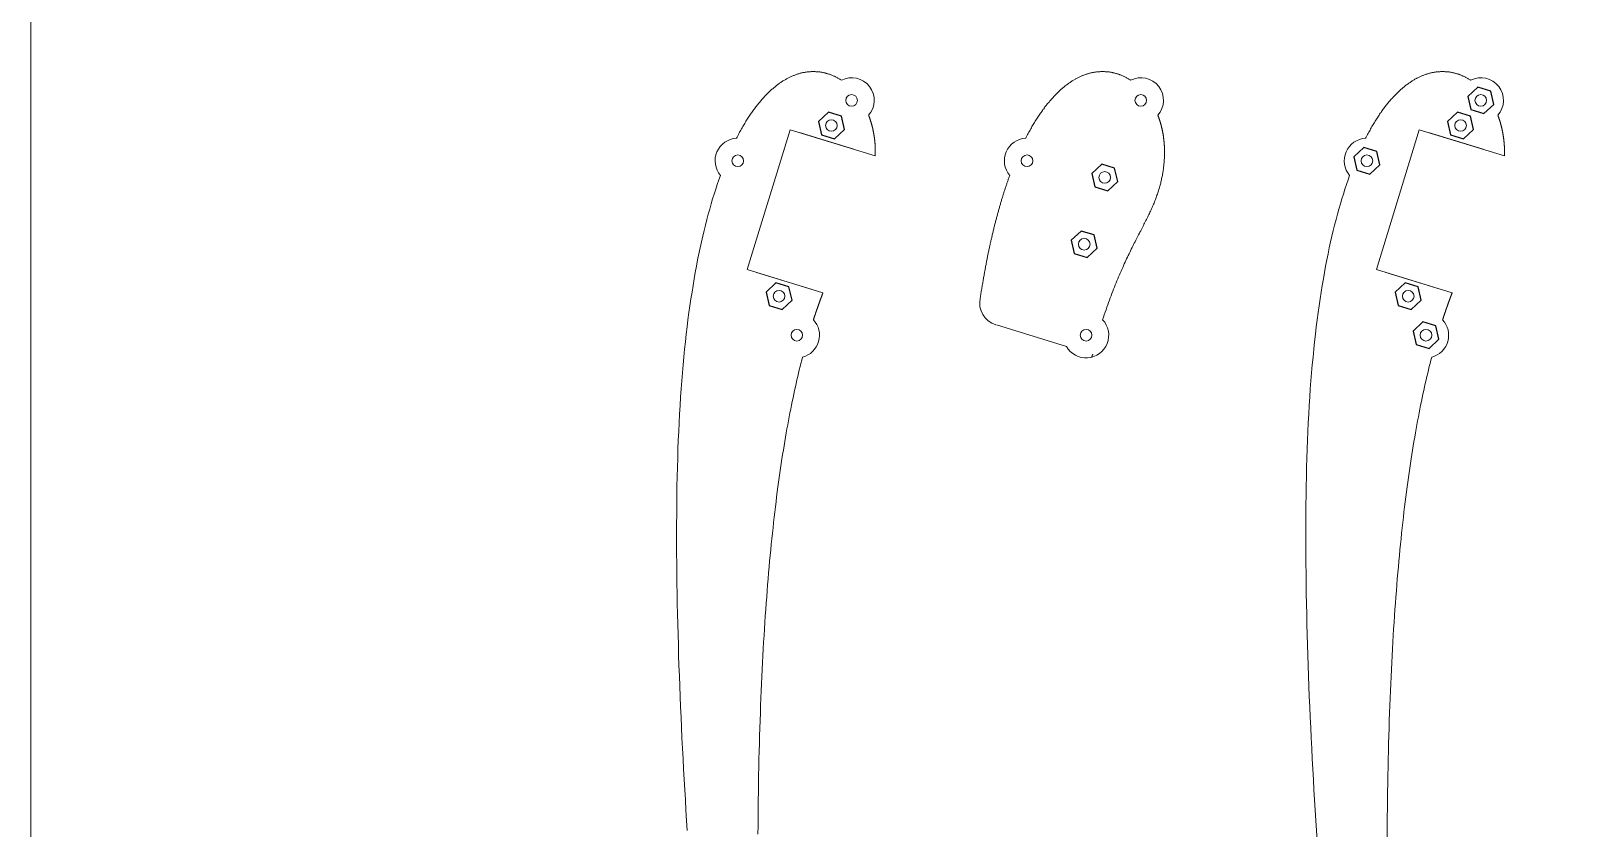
# Model space of a CAD drawing. Header units: millimetres. Extents: x -11 to 1672, y -25 to 604.
# Drawn here: x 187.5 to 426.5, y 238.9 to 362.1 of the extents above; entities that cross this region are included whole.
import ezdxf

# ---------------------------------------------------------------- set-up
doc = ezdxf.new("R2010")
doc.units = ezdxf.units.MM
doc.layers.get('0').update_dxf_attribs({"linetype": 'CONTINUOUS', "lineweight": 0})
doc.layers.get('DEFPOINTS').update_dxf_attribs({"linetype": 'CONTINUOUS'})

# ---------------------------------------------------------------- blocks, each defined once
blk = doc.blocks.new('MUTTER_M2_VERTIEFUNG')
at = {"layer": 'DEFPOINTS', "linetype": 'CONTINUOUS'}
blk.add_lwpolyline([(1.05, -1.82), (2.1, 0), (1.05, 1.82), (-1.05, 1.82), (-2.1, 0), (-1.05, -1.82)], close=True, dxfattribs=at)
blk = doc.blocks.new('BEIN_MIT_LÖCHER_FÜR_ABSTAN')
at = {"linetype": 'CONTINUOUS'}
for p, q in [((1057.48, 257.95), (1050.86, 236.34)), ((1070.64, 253.91), (1057.48, 257.95)), ((1058.92, 257.51), (1067.33, 254.93)), ((1050.86, 236.34), (1062.56, 232.75)), ((1052.29, 235.9), (1060.7, 233.32))]:
    blk.add_line(p, q, dxfattribs=at)
for points in [[(1065.41, 265.61), (1065.32, 265.67), (1065.23, 265.73), (1065.14, 265.78), (1065.05, 265.83), (1064.96, 265.89), (1064.87, 265.94), (1064.78, 265.99), (1064.69, 266.04), (1064.6, 266.08), (1064.5, 266.13), (1064.41, 266.17), (1064.32, 266.22), (1064.22, 266.26), (1064.13, 266.3), (1064.04, 266.34), (1063.94, 266.38), (1063.84, 266.42), (1063.75, 266.45), (1063.65, 266.49), (1063.56, 266.52), (1063.46, 266.56), (1063.36, 266.59), (1063.26, 266.62), (1063.17, 266.65), (1063.07, 266.67), (1062.97, 266.7), (1062.87, 266.73), (1062.77, 266.75), (1062.67, 266.77), (1062.57, 266.79), (1062.47, 266.81), (1062.37, 266.83), (1062.27, 266.85), (1062.17, 266.86), (1062.07, 266.88), (1061.97, 266.89), (1061.87, 266.9), (1061.76, 266.91), (1061.66, 266.92), (1061.56, 266.93), (1061.46, 266.93), (1061.35, 266.94), (1061.25, 266.94), (1061.15, 266.94), (1061.04, 266.94), (1060.94, 266.94), (1060.84, 266.94), (1060.73, 266.94), (1060.63, 266.93), (1060.52, 266.93), (1060.42, 266.92), (1060.31, 266.91), (1060.21, 266.9), (1060.1, 266.88), (1060, 266.87), (1059.89, 266.85), (1059.79, 266.84), (1059.68, 266.82), (1059.57, 266.8), (1059.47, 266.78), (1059.36, 266.75), (1059.26, 266.73), (1059.15, 266.7), (1059.04, 266.68), (1058.94, 266.65), (1058.83, 266.62), (1058.72, 266.59), (1058.62, 266.55), (1058.51, 266.52), (1058.4, 266.48), (1058.3, 266.44), (1058.19, 266.4), (1058.08, 266.36), (1057.98, 266.32), (1057.87, 266.27), (1057.76, 266.23), (1057.66, 266.18), (1057.55, 266.13), (1057.44, 266.08), (1057.34, 266.03), (1057.23, 265.98), (1057.12, 265.92), (1057.02, 265.86), (1056.91, 265.81), (1056.8, 265.75), (1056.7, 265.68), (1056.59, 265.62), (1056.48, 265.56), (1056.38, 265.49), (1056.27, 265.42), (1056.16, 265.35), (1056.06, 265.28), (1055.95, 265.21), (1055.84, 265.13), (1055.74, 265.06), (1055.63, 264.98), (1055.52, 264.9), (1055.42, 264.82), (1055.31, 264.73), (1055.2, 264.65), (1055.1, 264.56), (1054.99, 264.48), (1054.89, 264.39), (1054.78, 264.3), (1054.67, 264.2), (1054.57, 264.11), (1054.46, 264.01), (1054.36, 263.91), (1054.25, 263.81), (1054.15, 263.71), (1054.04, 263.61), (1053.94, 263.51), (1053.83, 263.4), (1053.73, 263.29), (1053.62, 263.18), (1053.52, 263.07), (1053.41, 262.96), (1053.31, 262.84), (1053.2, 262.73), (1053.1, 262.61), (1052.99, 262.49), (1052.89, 262.37), (1052.79, 262.25), (1052.68, 262.12), (1052.58, 261.99), (1052.48, 261.87), (1052.37, 261.74), (1052.27, 261.6), (1052.17, 261.47), (1052.07, 261.33), (1051.96, 261.2), (1051.86, 261.06), (1051.76, 260.92), (1051.66, 260.78), (1051.56, 260.63), (1051.45, 260.49), (1051.35, 260.34), (1051.25, 260.19), (1051.15, 260.04), (1051.05, 259.88), (1050.95, 259.73), (1050.85, 259.57), (1050.75, 259.42), (1050.65, 259.26), (1050.55, 259.09), (1050.45, 258.93), (1050.35, 258.76), (1050.25, 258.6), (1050.15, 258.43), (1050.06, 258.26), (1049.96, 258.09), (1049.86, 257.91), (1049.76, 257.74), (1049.67, 257.56), (1049.57, 257.38), (1049.47, 257.2), (1049.38, 257.01), (1049.28, 256.83), (1049.18, 256.64)], [(1070.64, 253.91), (1070.64, 253.97), (1070.64, 254.02), (1070.64, 254.08), (1070.64, 254.13), (1070.64, 254.19), (1070.64, 254.24), (1070.64, 254.29), (1070.64, 254.35), (1070.64, 254.4), (1070.64, 254.46), (1070.64, 254.51), (1070.64, 254.56), (1070.64, 254.62), (1070.64, 254.67), (1070.64, 254.72), (1070.64, 254.78), (1070.64, 254.83), (1070.64, 254.88), (1070.64, 254.94), (1070.64, 254.99), (1070.63, 255.04), (1070.63, 255.1), (1070.63, 255.15), (1070.63, 255.2), (1070.63, 255.26), (1070.62, 255.31), (1070.62, 255.36), (1070.62, 255.41), (1070.62, 255.47), (1070.61, 255.52), (1070.61, 255.57), (1070.61, 255.62), (1070.6, 255.68), (1070.6, 255.73), (1070.59, 255.78), (1070.59, 255.83), (1070.59, 255.88), (1070.58, 255.94), (1070.58, 255.99), (1070.57, 256.04), (1070.57, 256.09), (1070.56, 256.14), (1070.56, 256.19), (1070.55, 256.25), (1070.55, 256.3), (1070.54, 256.35), (1070.54, 256.4), (1070.53, 256.45), (1070.52, 256.5), (1070.52, 256.55), (1070.51, 256.6), (1070.5, 256.65), (1070.5, 256.7), (1070.49, 256.75), (1070.48, 256.81), (1070.48, 256.86), (1070.47, 256.9), (1070.46, 256.95), (1070.45, 257), (1070.45, 257.06), (1070.44, 257.11), (1070.43, 257.15), (1070.42, 257.2), (1070.41, 257.25), (1070.41, 257.3), (1070.4, 257.35), (1070.39, 257.4), (1070.38, 257.45), (1070.37, 257.5), (1070.36, 257.55), (1070.35, 257.6), (1070.34, 257.65), (1070.33, 257.7), (1070.32, 257.75), (1070.31, 257.79), (1070.3, 257.84), (1070.29, 257.89), (1070.28, 257.94), (1070.27, 257.99), (1070.26, 258.04), (1070.25, 258.08), (1070.24, 258.13), (1070.23, 258.18), (1070.22, 258.23), (1070.21, 258.27), (1070.2, 258.32), (1070.18, 258.37), (1070.17, 258.42), (1070.16, 258.46), (1070.15, 258.51), (1070.14, 258.56), (1070.13, 258.6), (1070.11, 258.65), (1070.1, 258.7), (1070.09, 258.75), (1070.08, 258.79), (1070.06, 258.84), (1070.05, 258.88), (1070.04, 258.93), (1070.02, 258.98), (1070.01, 259.02), (1070, 259.07), (1069.98, 259.11), (1069.97, 259.16), (1069.95, 259.21), (1069.94, 259.25), (1069.93, 259.3), (1069.91, 259.34), (1069.9, 259.39), (1069.88, 259.43), (1069.87, 259.48), (1069.85, 259.52), (1069.84, 259.57), (1069.82, 259.61), (1069.81, 259.66), (1069.79, 259.7), (1069.78, 259.75), (1069.76, 259.79), (1069.75, 259.83), (1069.73, 259.88), (1069.71, 259.92), (1069.7, 259.97), (1069.68, 260.01), (1069.66, 260.05), (1069.65, 260.1), (1069.63, 260.14), (1069.61, 260.18)], [(1070.64, 253.91), (1070.64, 253.97), (1070.64, 254.02), (1070.64, 254.08), (1070.64, 254.13), (1070.64, 254.19), (1070.64, 254.24), (1070.64, 254.29), (1070.64, 254.35), (1070.64, 254.4), (1070.64, 254.46), (1070.64, 254.51), (1070.64, 254.56), (1070.64, 254.62), (1070.64, 254.67), (1070.64, 254.72), (1070.64, 254.78), (1070.64, 254.83), (1070.64, 254.88), (1070.64, 254.94), (1070.64, 254.99), (1070.63, 255.04), (1070.63, 255.1), (1070.63, 255.15), (1070.63, 255.2), (1070.63, 255.26), (1070.62, 255.31), (1070.62, 255.36), (1070.62, 255.41), (1070.62, 255.47), (1070.61, 255.52), (1070.61, 255.57), (1070.61, 255.62), (1070.6, 255.68), (1070.6, 255.73), (1070.59, 255.78), (1070.59, 255.83), (1070.59, 255.88), (1070.58, 255.94), (1070.58, 255.99), (1070.57, 256.04), (1070.57, 256.09), (1070.56, 256.14), (1070.56, 256.19), (1070.55, 256.25), (1070.55, 256.3), (1070.54, 256.35), (1070.54, 256.4), (1070.53, 256.45), (1070.52, 256.5), (1070.52, 256.55), (1070.51, 256.6), (1070.5, 256.65), (1070.5, 256.7), (1070.49, 256.75), (1070.48, 256.81), (1070.48, 256.86), (1070.47, 256.9), (1070.46, 256.95), (1070.45, 257), (1070.45, 257.06), (1070.44, 257.11), (1070.43, 257.15), (1070.42, 257.2), (1070.41, 257.25), (1070.41, 257.3), (1070.4, 257.35), (1070.39, 257.4), (1070.38, 257.45), (1070.37, 257.5), (1070.36, 257.55), (1070.35, 257.6), (1070.34, 257.65), (1070.33, 257.7), (1070.32, 257.75), (1070.31, 257.79), (1070.3, 257.84), (1070.29, 257.89), (1070.28, 257.94), (1070.27, 257.99), (1070.26, 258.04), (1070.25, 258.08), (1070.24, 258.13), (1070.23, 258.18), (1070.22, 258.23), (1070.21, 258.27), (1070.2, 258.32), (1070.18, 258.37), (1070.17, 258.42), (1070.16, 258.46), (1070.15, 258.51), (1070.14, 258.56), (1070.13, 258.6), (1070.11, 258.65), (1070.1, 258.7), (1070.09, 258.75), (1070.08, 258.79), (1070.06, 258.84), (1070.05, 258.88), (1070.04, 258.93), (1070.02, 258.98), (1070.01, 259.02), (1070, 259.07), (1069.98, 259.11), (1069.97, 259.16), (1069.95, 259.21), (1069.94, 259.25), (1069.93, 259.3), (1069.91, 259.34), (1069.9, 259.39), (1069.88, 259.43), (1069.87, 259.48), (1069.85, 259.52), (1069.84, 259.57), (1069.82, 259.61), (1069.81, 259.66), (1069.79, 259.7), (1069.78, 259.75), (1069.76, 259.79), (1069.75, 259.83), (1069.73, 259.88), (1069.71, 259.92), (1069.7, 259.97), (1069.68, 260.01), (1069.66, 260.05), (1069.65, 260.1), (1069.63, 260.14), (1069.61, 260.18)], [(1046.71, 250.88), (1046.46, 250.19), (1046.22, 249.48), (1045.98, 248.75), (1045.74, 248.01), (1045.51, 247.25), (1045.28, 246.48), (1045.05, 245.69), (1044.83, 244.88), (1044.61, 244.06), (1044.39, 243.22), (1044.18, 242.36), (1043.97, 241.49), (1043.77, 240.6), (1043.57, 239.69), (1043.38, 238.76), (1043.19, 237.82), (1043, 236.87), (1042.82, 235.89), (1042.65, 234.9), (1042.48, 233.89), (1042.31, 232.86), (1042.15, 231.82), (1041.99, 230.75), (1041.84, 229.68), (1041.7, 228.58), (1041.56, 227.46), (1041.42, 226.33), (1041.29, 225.18), (1041.17, 224.01), (1041.05, 222.82), (1040.94, 221.62), (1040.83, 220.4), (1040.73, 219.16), (1040.63, 217.9), (1040.55, 216.62), (1040.46, 215.32), (1040.39, 214), (1040.32, 212.67), (1040.25, 211.32), (1040.2, 209.95), (1040.15, 208.57), (1040.1, 207.17), (1040.06, 205.75), (1040.02, 204.32), (1040, 202.88), (1039.97, 201.42), (1039.95, 199.95), (1039.94, 198.47), (1039.93, 196.97), (1039.93, 195.47), (1039.93, 193.95), (1039.94, 192.43), (1039.95, 190.89), (1039.97, 189.35), (1039.99, 187.8), (1040.01, 186.24), (1040.04, 184.67), (1040.08, 183.09), (1040.11, 181.52), (1040.15, 179.93), (1040.2, 178.34), (1040.25, 176.75), (1040.3, 175.15), (1040.36, 173.55), (1040.42, 171.95), (1040.48, 170.35), (1040.55, 168.74), (1040.62, 167.14), (1040.69, 165.53), (1040.77, 163.93), (1040.85, 162.32), (1040.93, 160.72), (1041.01, 159.12), (1041.1, 157.52), (1041.19, 155.93), (1041.28, 154.34), (1041.37, 152.76), (1041.47, 151.18), (1041.57, 149.61), (1041.67, 148.04), (1041.77, 146.48), (1041.88, 144.93), (1041.98, 143.38), (1042.09, 141.85), (1042.2, 140.32), (1042.31, 138.81), (1042.42, 137.3), (1042.53, 135.81), (1042.64, 134.33), (1042.76, 132.86), (1042.87, 131.4), (1042.99, 129.96), (1043.1, 128.53), (1043.22, 127.11), (1043.34, 125.71), (1043.46, 124.33), (1043.57, 122.96), (1043.69, 121.61), (1043.81, 120.28), (1043.93, 118.97), (1044.05, 117.67), (1044.17, 116.39), (1044.28, 115.14), (1044.4, 113.9), (1044.52, 112.69), (1044.63, 111.5), (1044.75, 110.33), (1044.86, 109.18), (1044.97, 108.05), (1045.08, 106.95), (1045.2, 105.88), (1045.3, 104.83), (1045.41, 103.8), (1045.52, 102.81), (1045.62, 101.83), (1045.73, 100.89), (1045.83, 99.97), (1045.93, 99.08), (1046.03, 98.21), (1046.13, 97.36), (1046.22, 96.54), (1046.32, 95.75), (1046.41, 94.98), (1046.5, 94.23), (1046.59, 93.5), (1046.68, 92.8), (1046.76, 92.12), (1046.85, 91.46), (1046.93, 90.82), (1047.02, 90.2), (1047.1, 89.61), (1047.18, 89.03), (1047.26, 88.48), (1047.33, 87.94), (1047.41, 87.42), (1047.48, 86.93), (1047.55, 86.45), (1047.63, 85.98), (1047.7, 85.54), (1047.76, 85.11), (1047.83, 84.7), (1047.9, 84.31), (1047.96, 83.93), (1048.03, 83.57), (1048.09, 83.23), (1048.15, 82.9), (1048.21, 82.58), (1048.27, 82.28), (1048.32, 81.99), (1048.38, 81.72), (1048.43, 81.46), (1048.48, 81.21), (1048.54, 80.98), (1048.59, 80.76), (1048.63, 80.55), (1048.68, 80.35), (1048.73, 80.16), (1048.77, 79.98), (1048.82, 79.81), (1048.86, 79.66), (1048.9, 79.51), (1048.94, 79.37), (1048.98, 79.24), (1049.02, 79.12), (1049.06, 79), (1049.09, 78.9), (1049.13, 78.8), (1049.16, 78.71), (1049.19, 78.62), (1049.23, 78.55), (1049.26, 78.47), (1049.29, 78.41), (1049.31, 78.34), (1049.34, 78.29), (1049.37, 78.23), (1049.39, 78.18), (1049.41, 78.14), (1049.44, 78.1), (1049.46, 78.06), (1049.48, 78.02), (1049.5, 77.99), (1049.52, 77.95), (1049.53, 77.92), (1049.55, 77.89), (1049.56, 77.86), (1049.58, 77.83), (1049.59, 77.8), (1049.6, 77.77), (1049.61, 77.74), (1049.62, 77.71), (1049.63, 77.68)], [(1046.71, 250.88), (1046.46, 250.19), (1046.22, 249.48), (1045.98, 248.75), (1045.74, 248.01), (1045.51, 247.25), (1045.28, 246.48), (1045.05, 245.69), (1044.83, 244.88), (1044.61, 244.06), (1044.39, 243.22), (1044.18, 242.36), (1043.97, 241.49), (1043.77, 240.6), (1043.57, 239.69), (1043.38, 238.76), (1043.19, 237.82), (1043, 236.87), (1042.82, 235.89), (1042.65, 234.9), (1042.48, 233.89), (1042.31, 232.86), (1042.15, 231.82), (1041.99, 230.75), (1041.84, 229.68), (1041.7, 228.58), (1041.56, 227.46), (1041.42, 226.33), (1041.29, 225.18), (1041.17, 224.01), (1041.05, 222.82), (1040.94, 221.62), (1040.83, 220.4), (1040.73, 219.16), (1040.63, 217.9), (1040.55, 216.62), (1040.46, 215.32), (1040.39, 214), (1040.32, 212.67), (1040.25, 211.32), (1040.2, 209.95), (1040.15, 208.57), (1040.1, 207.17), (1040.06, 205.75), (1040.02, 204.32), (1040, 202.88), (1039.97, 201.42), (1039.95, 199.95), (1039.94, 198.47), (1039.93, 196.97), (1039.93, 195.47), (1039.93, 193.95), (1039.94, 192.43), (1039.95, 190.89), (1039.97, 189.35), (1039.99, 187.8), (1040.01, 186.24), (1040.04, 184.67), (1040.08, 183.09), (1040.11, 181.52), (1040.15, 179.93), (1040.2, 178.34), (1040.25, 176.75), (1040.3, 175.15), (1040.36, 173.55), (1040.42, 171.95), (1040.48, 170.35), (1040.55, 168.74), (1040.62, 167.14), (1040.69, 165.53), (1040.77, 163.93), (1040.85, 162.32), (1040.93, 160.72), (1041.01, 159.12), (1041.1, 157.52), (1041.19, 155.93), (1041.28, 154.34), (1041.37, 152.76), (1041.47, 151.18), (1041.57, 149.61), (1041.67, 148.04), (1041.77, 146.48), (1041.88, 144.93), (1041.98, 143.38), (1042.09, 141.85), (1042.2, 140.32), (1042.31, 138.81), (1042.42, 137.3), (1042.53, 135.81), (1042.64, 134.33), (1042.76, 132.86), (1042.87, 131.4), (1042.99, 129.96), (1043.1, 128.53), (1043.22, 127.11), (1043.34, 125.71), (1043.46, 124.33), (1043.57, 122.96), (1043.69, 121.61), (1043.81, 120.28), (1043.93, 118.97), (1044.05, 117.67), (1044.17, 116.39), (1044.28, 115.14), (1044.4, 113.9), (1044.52, 112.69), (1044.63, 111.5), (1044.75, 110.33), (1044.86, 109.18), (1044.97, 108.05), (1045.08, 106.95), (1045.2, 105.88), (1045.3, 104.83), (1045.41, 103.8), (1045.52, 102.81), (1045.62, 101.83), (1045.73, 100.89), (1045.83, 99.97), (1045.93, 99.08), (1046.03, 98.21), (1046.13, 97.36), (1046.22, 96.54), (1046.32, 95.75), (1046.41, 94.98), (1046.5, 94.23), (1046.59, 93.5), (1046.68, 92.8), (1046.76, 92.12), (1046.85, 91.46), (1046.93, 90.82), (1047.02, 90.2), (1047.1, 89.61), (1047.18, 89.03), (1047.26, 88.48), (1047.33, 87.94), (1047.41, 87.42), (1047.48, 86.93), (1047.55, 86.45), (1047.63, 85.98), (1047.7, 85.54), (1047.76, 85.11), (1047.83, 84.7), (1047.9, 84.31), (1047.96, 83.93), (1048.03, 83.57), (1048.09, 83.23), (1048.15, 82.9), (1048.21, 82.58), (1048.27, 82.28), (1048.32, 81.99), (1048.38, 81.72), (1048.43, 81.46), (1048.48, 81.21), (1048.54, 80.98), (1048.59, 80.76), (1048.63, 80.55), (1048.68, 80.35), (1048.73, 80.16), (1048.77, 79.98), (1048.82, 79.81), (1048.86, 79.66), (1048.9, 79.51), (1048.94, 79.37), (1048.98, 79.24), (1049.02, 79.12), (1049.06, 79), (1049.09, 78.9), (1049.13, 78.8), (1049.16, 78.71), (1049.19, 78.62), (1049.23, 78.55), (1049.26, 78.47), (1049.29, 78.41), (1049.31, 78.34), (1049.34, 78.29), (1049.37, 78.23), (1049.39, 78.18), (1049.41, 78.14), (1049.44, 78.1), (1049.46, 78.06), (1049.48, 78.02), (1049.5, 77.99), (1049.52, 77.95), (1049.53, 77.92), (1049.55, 77.89), (1049.56, 77.86), (1049.58, 77.83), (1049.59, 77.8), (1049.6, 77.77), (1049.61, 77.74), (1049.62, 77.71), (1049.63, 77.68)], [(1061.08, 228.57), (1061.09, 228.61), (1061.1, 228.64), (1061.11, 228.68), (1061.12, 228.72), (1061.14, 228.75), (1061.15, 228.79), (1061.16, 228.82), (1061.17, 228.86), (1061.18, 228.89), (1061.19, 228.93), (1061.21, 228.96), (1061.22, 229), (1061.23, 229.03), (1061.24, 229.07), (1061.25, 229.1), (1061.26, 229.14), (1061.28, 229.17), (1061.29, 229.21), (1061.3, 229.24), (1061.31, 229.28), (1061.32, 229.31), (1061.33, 229.35), (1061.35, 229.38), (1061.36, 229.42), (1061.37, 229.45), (1061.38, 229.49), (1061.39, 229.52), (1061.4, 229.56), (1061.42, 229.59), (1061.43, 229.63), (1061.44, 229.66), (1061.45, 229.69), (1061.46, 229.73), (1061.47, 229.76), (1061.49, 229.8), (1061.5, 229.83), (1061.51, 229.87), (1061.52, 229.9), (1061.53, 229.93), (1061.54, 229.97), (1061.56, 230), (1061.57, 230.03), (1061.58, 230.07), (1061.59, 230.1), (1061.6, 230.14), (1061.61, 230.17), (1061.63, 230.2), (1061.64, 230.24), (1061.65, 230.27), (1061.66, 230.31), (1061.67, 230.34), (1061.68, 230.37), (1061.7, 230.41), (1061.71, 230.44), (1061.72, 230.47), (1061.73, 230.5), (1061.74, 230.54), (1061.75, 230.57), (1061.77, 230.6), (1061.78, 230.64), (1061.79, 230.67), (1061.8, 230.7), (1061.81, 230.74), (1061.82, 230.77), (1061.84, 230.8), (1061.85, 230.84), (1061.86, 230.87), (1061.87, 230.9), (1061.88, 230.93), (1061.89, 230.97), (1061.91, 231), (1061.92, 231.03), (1061.93, 231.06), (1061.94, 231.09), (1061.95, 231.13), (1061.96, 231.16), (1061.97, 231.19), (1061.99, 231.22), (1062, 231.26), (1062.01, 231.29), (1062.02, 231.32), (1062.03, 231.35), (1062.04, 231.38), (1062.06, 231.42), (1062.07, 231.45), (1062.08, 231.48), (1062.09, 231.51), (1062.1, 231.54), (1062.11, 231.58), (1062.13, 231.61), (1062.14, 231.64), (1062.15, 231.67), (1062.16, 231.7), (1062.17, 231.74), (1062.18, 231.77), (1062.2, 231.8), (1062.21, 231.83), (1062.22, 231.86), (1062.23, 231.89), (1062.24, 231.92), (1062.25, 231.96), (1062.27, 231.99), (1062.28, 232.02), (1062.29, 232.05), (1062.3, 232.08), (1062.31, 232.11), (1062.32, 232.14), (1062.34, 232.17), (1062.35, 232.2), (1062.36, 232.23), (1062.37, 232.26), (1062.38, 232.3), (1062.39, 232.33), (1062.4, 232.36), (1062.42, 232.39), (1062.43, 232.42), (1062.44, 232.45), (1062.45, 232.48), (1062.46, 232.51), (1062.47, 232.54), (1062.49, 232.57), (1062.5, 232.6), (1062.51, 232.63), (1062.52, 232.66), (1062.53, 232.69), (1062.54, 232.72), (1062.56, 232.75)], [(1054.57, 79.49), (1054.46, 81.46), (1054.35, 83.43), (1054.25, 85.37), (1054.14, 87.3), (1054.05, 89.21), (1053.95, 91.1), (1053.86, 92.98), (1053.77, 94.84), (1053.68, 96.69), (1053.6, 98.52), (1053.52, 100.33), (1053.45, 102.13), (1053.37, 103.91), (1053.3, 105.68), (1053.24, 107.43), (1053.17, 109.17), (1053.11, 110.89), (1053.05, 112.59), (1053, 114.28), (1052.95, 115.95), (1052.9, 117.61), (1052.85, 119.25), (1052.81, 120.88), (1052.77, 122.49), (1052.73, 124.09), (1052.7, 125.67), (1052.67, 127.24), (1052.64, 128.79), (1052.61, 130.33), (1052.59, 131.86), (1052.56, 133.37), (1052.55, 134.86), (1052.53, 136.34), (1052.52, 137.81), (1052.51, 139.26), (1052.5, 140.7), (1052.49, 142.13), (1052.49, 143.54), (1052.49, 144.94), (1052.49, 146.32), (1052.5, 147.69), (1052.5, 149.04), (1052.51, 150.39), (1052.52, 151.72), (1052.54, 153.03), (1052.55, 154.33), (1052.57, 155.62), (1052.59, 156.9), (1052.62, 158.16), (1052.64, 159.41), (1052.67, 160.65), (1052.7, 161.87), (1052.73, 163.08), (1052.76, 164.28), (1052.8, 165.47), (1052.84, 166.64), (1052.88, 167.8), (1052.92, 168.95), (1052.96, 170.09), (1053.01, 171.21), (1053.06, 172.32), (1053.11, 173.42), (1053.16, 174.51), (1053.22, 175.59), (1053.27, 176.65), (1053.33, 177.71), (1053.39, 178.75), (1053.45, 179.78), (1053.51, 180.79), (1053.58, 181.8), (1053.64, 182.79), (1053.71, 183.78), (1053.78, 184.75), (1053.85, 185.71), (1053.93, 186.66), (1054, 187.6), (1054.08, 188.53), (1054.16, 189.45), (1054.24, 190.36), (1054.32, 191.25), (1054.4, 192.14), (1054.48, 193.01), (1054.57, 193.88), (1054.66, 194.73), (1054.74, 195.58), (1054.83, 196.41), (1054.92, 197.24), (1055.02, 198.05), (1055.11, 198.85), (1055.2, 199.65), (1055.3, 200.43), (1055.4, 201.21), (1055.5, 201.97), (1055.6, 202.73), (1055.7, 203.47), (1055.8, 204.21), (1055.9, 204.94), (1056.01, 205.66), (1056.11, 206.37), (1056.22, 207.06), (1056.33, 207.75), (1056.43, 208.44), (1056.54, 209.11), (1056.65, 209.77), (1056.76, 210.43), (1056.88, 211.08), (1056.99, 211.71), (1057.1, 212.34), (1057.22, 212.97), (1057.33, 213.58), (1057.45, 214.18), (1057.57, 214.78), (1057.68, 215.37), (1057.8, 215.95), (1057.92, 216.52), (1058.04, 217.09), (1058.16, 217.64), (1058.28, 218.19), (1058.4, 218.73), (1058.53, 219.27), (1058.65, 219.79), (1058.77, 220.31), (1058.9, 220.82), (1059.02, 221.33), (1059.14, 221.83), (1059.27, 222.32), (1059.39, 222.8)]]:
    blk.add_lwpolyline(points)
for centre in [(1066.98, 262.49), (1063.86, 258.61), (1049.38, 253.15), (1055.76, 232.22), (1058.51, 226.19)]:
    blk.add_circle(centre, 0.9, dxfattribs=at)
for centre, start, end in [((1066.98, 262.49), 318.8591, 116.6563), ((1049.38, 253.15), 93.261, 220.2915), ((1058.51, 226.19), 284.554, 42.9144)]:
    blk.add_arc(centre, 3.5, start, end, dxfattribs=at)
blk.add_arc((1051.99, 78.88), 2.65, 207.0318, 13.2555)
at = {"linetype": 'CONTINUOUS', "rotation": 342.9471525462937}
for p in [(1066.98, 262.49), (1063.86, 258.61), (1049.38, 253.15), (1055.76, 232.22), (1058.51, 226.19)]:
    blk.add_blockref('MUTTER_M2_VERTIEFUNG', p, dxfattribs=at)

msp = doc.modelspace()

# ---------------------------------------------------------------- linework, layer by layer
at = {"linetype": 'CONTINUOUS'}
for p, q in [((304.86, 346.84), (298.23, 325.23)), ((318.01, 342.8), (304.86, 346.84)), ((306.29, 346.4), (314.71, 343.82)), ((298.23, 325.23), (309.93, 321.64)), ((299.67, 324.79), (308.08, 322.21)), ((336.73, 316.67), (347.54, 313.36)), ((351.58, 312.12), (351.7, 312.08))]:
    msp.add_line(p, q, dxfattribs=at)
msp.add_lwpolyline([(187.53, 603.53), (815.85, 603.53), (815.85, 115.66), (187.53, 115.66)], close=True, dxfattribs=at)
for points in [[(312.79, 354.5), (312.7, 354.56), (312.61, 354.62), (312.52, 354.67), (312.43, 354.72), (312.34, 354.78), (312.25, 354.83), (312.16, 354.88), (312.06, 354.93), (311.97, 354.97), (311.88, 355.02), (311.79, 355.06), (311.69, 355.11), (311.6, 355.15), (311.51, 355.19), (311.41, 355.23), (311.32, 355.27), (311.22, 355.31), (311.12, 355.35), (311.03, 355.38), (310.93, 355.41), (310.84, 355.45), (310.74, 355.48), (310.64, 355.51), (310.54, 355.54), (310.44, 355.56), (310.35, 355.59), (310.25, 355.62), (310.15, 355.64), (310.05, 355.66), (309.95, 355.68), (309.85, 355.7), (309.75, 355.72), (309.65, 355.74), (309.55, 355.75), (309.44, 355.77), (309.34, 355.78), (309.24, 355.79), (309.14, 355.8), (309.04, 355.81), (308.94, 355.82), (308.83, 355.82), (308.73, 355.83), (308.63, 355.83), (308.52, 355.83), (308.42, 355.83), (308.31, 355.83), (308.21, 355.83), (308.11, 355.83), (308, 355.82), (307.9, 355.81), (307.79, 355.81), (307.69, 355.8), (307.58, 355.79), (307.48, 355.77), (307.37, 355.76), (307.27, 355.75), (307.16, 355.73), (307.06, 355.71), (306.95, 355.69), (306.84, 355.67), (306.74, 355.64), (306.63, 355.62), (306.53, 355.6), (306.42, 355.57), (306.31, 355.54), (306.21, 355.51), (306.1, 355.48), (305.99, 355.44), (305.89, 355.41), (305.78, 355.37), (305.67, 355.33), (305.57, 355.29), (305.46, 355.25), (305.35, 355.21), (305.25, 355.17), (305.14, 355.12), (305.03, 355.07), (304.93, 355.02), (304.82, 354.97), (304.71, 354.92), (304.61, 354.87), (304.5, 354.81), (304.39, 354.75), (304.29, 354.7), (304.18, 354.63), (304.07, 354.57), (303.96, 354.51), (303.86, 354.44), (303.75, 354.38), (303.64, 354.31), (303.54, 354.24), (303.43, 354.17), (303.32, 354.1), (303.22, 354.02), (303.11, 353.94), (303, 353.87), (302.9, 353.79), (302.79, 353.71), (302.69, 353.62), (302.58, 353.54), (302.47, 353.45), (302.37, 353.37), (302.26, 353.28), (302.16, 353.19), (302.05, 353.09), (301.94, 353), (301.84, 352.9), (301.73, 352.8), (301.63, 352.7), (301.52, 352.6), (301.42, 352.5), (301.31, 352.4), (301.21, 352.29), (301.1, 352.18), (301, 352.07), (300.89, 351.96), (300.79, 351.85), (300.68, 351.73), (300.58, 351.62), (300.47, 351.5), (300.37, 351.38), (300.27, 351.26), (300.16, 351.13), (300.06, 351.01), (299.96, 350.88), (299.85, 350.75), (299.75, 350.62), (299.65, 350.49), (299.54, 350.36), (299.44, 350.22), (299.34, 350.09), (299.24, 349.95), (299.13, 349.81), (299.03, 349.67), (298.93, 349.52), (298.83, 349.38), (298.73, 349.23), (298.63, 349.08), (298.53, 348.93), (298.43, 348.77), (298.32, 348.62), (298.23, 348.46), (298.12, 348.31), (298.03, 348.15), (297.93, 347.98), (297.83, 347.82), (297.73, 347.65), (297.63, 347.49), (297.53, 347.32), (297.43, 347.15), (297.33, 346.98), (297.24, 346.8), (297.14, 346.62), (297.04, 346.45), (296.94, 346.27), (296.85, 346.09), (296.75, 345.9), (296.65, 345.72), (296.56, 345.53)], [(357.48, 354.5), (357.39, 354.56), (357.31, 354.62), (357.22, 354.67), (357.13, 354.72), (357.04, 354.78), (356.94, 354.83), (356.85, 354.88), (356.76, 354.93), (356.67, 354.97), (356.58, 355.02), (356.49, 355.06), (356.39, 355.11), (356.3, 355.15), (356.2, 355.19), (356.11, 355.23), (356.01, 355.27), (355.92, 355.31), (355.82, 355.35), (355.73, 355.38), (355.63, 355.41), (355.53, 355.45), (355.44, 355.48), (355.34, 355.51), (355.24, 355.54), (355.14, 355.56), (355.04, 355.59), (354.94, 355.62), (354.85, 355.64), (354.75, 355.66), (354.65, 355.68), (354.55, 355.7), (354.45, 355.72), (354.35, 355.74), (354.24, 355.75), (354.14, 355.77), (354.04, 355.78), (353.94, 355.79), (353.84, 355.8), (353.74, 355.81), (353.63, 355.82), (353.53, 355.82), (353.43, 355.83), (353.32, 355.83), (353.22, 355.83), (353.12, 355.83), (353.01, 355.83), (352.91, 355.83), (352.81, 355.83), (352.7, 355.82), (352.6, 355.81), (352.49, 355.81), (352.39, 355.8), (352.28, 355.79), (352.18, 355.77), (352.07, 355.76), (351.96, 355.75), (351.86, 355.73), (351.75, 355.71), (351.65, 355.69), (351.54, 355.67), (351.44, 355.64), (351.33, 355.62), (351.22, 355.6), (351.12, 355.57), (351.01, 355.54), (350.9, 355.51), (350.8, 355.48), (350.69, 355.44), (350.58, 355.41), (350.48, 355.37), (350.37, 355.33), (350.26, 355.29), (350.16, 355.25), (350.05, 355.21), (349.94, 355.17), (349.84, 355.12), (349.73, 355.07), (349.62, 355.02), (349.52, 354.97), (349.41, 354.92), (349.3, 354.87), (349.2, 354.81), (349.09, 354.75), (348.98, 354.7), (348.88, 354.63), (348.77, 354.57), (348.66, 354.51), (348.56, 354.44), (348.45, 354.38), (348.34, 354.31), (348.24, 354.24), (348.13, 354.17), (348.02, 354.1), (347.92, 354.02), (347.81, 353.94), (347.7, 353.87), (347.6, 353.79), (347.49, 353.71), (347.38, 353.62), (347.28, 353.54), (347.17, 353.45), (347.06, 353.37), (346.96, 353.28), (346.85, 353.19), (346.75, 353.09), (346.64, 353), (346.54, 352.9), (346.43, 352.8), (346.32, 352.7), (346.22, 352.6), (346.11, 352.5), (346.01, 352.4), (345.9, 352.29), (345.8, 352.18), (345.69, 352.07), (345.59, 351.96), (345.49, 351.85), (345.38, 351.73), (345.28, 351.62), (345.17, 351.5), (345.07, 351.38), (344.96, 351.26), (344.86, 351.13), (344.76, 351.01), (344.65, 350.88), (344.55, 350.75), (344.45, 350.62), (344.34, 350.49), (344.24, 350.36), (344.14, 350.22), (344.04, 350.09), (343.93, 349.95), (343.83, 349.81), (343.73, 349.67), (343.63, 349.52), (343.53, 349.38), (343.43, 349.23), (343.32, 349.08), (343.22, 348.93), (343.12, 348.77), (343.02, 348.62), (342.92, 348.46), (342.82, 348.31), (342.72, 348.15), (342.62, 347.98), (342.52, 347.82), (342.43, 347.65), (342.33, 347.49), (342.23, 347.32), (342.13, 347.15), (342.03, 346.98), (341.93, 346.8), (341.84, 346.62), (341.74, 346.45), (341.64, 346.27), (341.55, 346.09), (341.45, 345.9), (341.35, 345.72), (341.26, 345.53)], [(318.01, 342.8), (318.01, 342.86), (318.01, 342.91), (318.02, 342.97), (318.02, 343.02), (318.02, 343.08), (318.02, 343.13), (318.02, 343.18), (318.02, 343.24), (318.02, 343.29), (318.02, 343.35), (318.02, 343.4), (318.02, 343.45), (318.02, 343.51), (318.02, 343.56), (318.02, 343.62), (318.02, 343.67), (318.02, 343.72), (318.01, 343.78), (318.01, 343.83), (318.01, 343.88), (318.01, 343.94), (318.01, 343.99), (318.01, 344.04), (318, 344.09), (318, 344.15), (318, 344.2), (318, 344.25), (317.99, 344.31), (317.99, 344.36), (317.99, 344.41), (317.99, 344.46), (317.98, 344.51), (317.98, 344.57), (317.97, 344.62), (317.97, 344.67), (317.97, 344.72), (317.96, 344.77), (317.96, 344.83), (317.95, 344.88), (317.95, 344.93), (317.94, 344.98), (317.94, 345.03), (317.93, 345.08), (317.93, 345.14), (317.92, 345.19), (317.92, 345.24), (317.91, 345.29), (317.9, 345.34), (317.9, 345.39), (317.89, 345.44), (317.89, 345.49), (317.88, 345.54), (317.87, 345.59), (317.87, 345.64), (317.86, 345.69), (317.85, 345.75), (317.85, 345.8), (317.84, 345.85), (317.83, 345.89), (317.82, 345.94), (317.81, 346), (317.81, 346.05), (317.8, 346.1), (317.79, 346.14), (317.78, 346.19), (317.77, 346.24), (317.76, 346.29), (317.76, 346.34), (317.75, 346.39), (317.74, 346.44), (317.73, 346.49), (317.72, 346.54), (317.71, 346.59), (317.7, 346.63), (317.69, 346.68), (317.68, 346.73), (317.67, 346.78), (317.66, 346.83), (317.65, 346.88), (317.64, 346.93), (317.63, 346.97), (317.62, 347.02), (317.61, 347.07), (317.6, 347.12), (317.58, 347.16), (317.57, 347.21), (317.56, 347.26), (317.55, 347.31), (317.54, 347.35), (317.53, 347.4), (317.51, 347.45), (317.5, 347.5), (317.49, 347.54), (317.48, 347.59), (317.46, 347.63), (317.45, 347.68), (317.44, 347.73), (317.43, 347.77), (317.41, 347.82), (317.4, 347.87), (317.38, 347.91), (317.37, 347.96), (317.36, 348), (317.34, 348.05), (317.33, 348.1), (317.32, 348.14), (317.3, 348.19), (317.29, 348.23), (317.27, 348.28), (317.26, 348.32), (317.24, 348.37), (317.23, 348.41), (317.21, 348.46), (317.2, 348.5), (317.18, 348.55), (317.17, 348.59), (317.15, 348.63), (317.14, 348.68), (317.12, 348.72), (317.11, 348.77), (317.09, 348.81), (317.07, 348.86), (317.06, 348.9), (317.04, 348.94), (317.02, 348.99), (317.01, 349.03), (316.99, 349.07)], [(318.01, 342.8), (318.01, 342.86), (318.01, 342.91), (318.02, 342.97), (318.02, 343.02), (318.02, 343.08), (318.02, 343.13), (318.02, 343.18), (318.02, 343.24), (318.02, 343.29), (318.02, 343.35), (318.02, 343.4), (318.02, 343.45), (318.02, 343.51), (318.02, 343.56), (318.02, 343.62), (318.02, 343.67), (318.02, 343.72), (318.01, 343.78), (318.01, 343.83), (318.01, 343.88), (318.01, 343.94), (318.01, 343.99), (318.01, 344.04), (318, 344.09), (318, 344.15), (318, 344.2), (318, 344.25), (317.99, 344.31), (317.99, 344.36), (317.99, 344.41), (317.99, 344.46), (317.98, 344.51), (317.98, 344.57), (317.97, 344.62), (317.97, 344.67), (317.97, 344.72), (317.96, 344.77), (317.96, 344.83), (317.95, 344.88), (317.95, 344.93), (317.94, 344.98), (317.94, 345.03), (317.93, 345.08), (317.93, 345.14), (317.92, 345.19), (317.92, 345.24), (317.91, 345.29), (317.9, 345.34), (317.9, 345.39), (317.89, 345.44), (317.89, 345.49), (317.88, 345.54), (317.87, 345.59), (317.87, 345.64), (317.86, 345.69), (317.85, 345.75), (317.85, 345.8), (317.84, 345.85), (317.83, 345.89), (317.82, 345.94), (317.81, 346), (317.81, 346.05), (317.8, 346.1), (317.79, 346.14), (317.78, 346.19), (317.77, 346.24), (317.76, 346.29), (317.76, 346.34), (317.75, 346.39), (317.74, 346.44), (317.73, 346.49), (317.72, 346.54), (317.71, 346.59), (317.7, 346.63), (317.69, 346.68), (317.68, 346.73), (317.67, 346.78), (317.66, 346.83), (317.65, 346.88), (317.64, 346.93), (317.63, 346.97), (317.62, 347.02), (317.61, 347.07), (317.6, 347.12), (317.58, 347.16), (317.57, 347.21), (317.56, 347.26), (317.55, 347.31), (317.54, 347.35), (317.53, 347.4), (317.51, 347.45), (317.5, 347.5), (317.49, 347.54), (317.48, 347.59), (317.46, 347.63), (317.45, 347.68), (317.44, 347.73), (317.43, 347.77), (317.41, 347.82), (317.4, 347.87), (317.38, 347.91), (317.37, 347.96), (317.36, 348), (317.34, 348.05), (317.33, 348.1), (317.32, 348.14), (317.3, 348.19), (317.29, 348.23), (317.27, 348.28), (317.26, 348.32), (317.24, 348.37), (317.23, 348.41), (317.21, 348.46), (317.2, 348.5), (317.18, 348.55), (317.17, 348.59), (317.15, 348.63), (317.14, 348.68), (317.12, 348.72), (317.11, 348.77), (317.09, 348.81), (317.07, 348.86), (317.06, 348.9), (317.04, 348.94), (317.02, 348.99), (317.01, 349.03), (316.99, 349.07)], [(353.15, 317.46), (353.28, 317.86), (353.41, 318.25), (353.54, 318.64), (353.67, 319.02), (353.81, 319.4), (353.94, 319.77), (354.07, 320.13), (354.2, 320.49), (354.33, 320.84), (354.46, 321.19), (354.59, 321.53), (354.72, 321.87), (354.85, 322.2), (354.97, 322.53), (355.1, 322.85), (355.23, 323.17), (355.36, 323.48), (355.49, 323.79), (355.62, 324.09), (355.74, 324.39), (355.87, 324.68), (356, 324.97), (356.12, 325.26), (356.25, 325.54), (356.37, 325.82), (356.49, 326.09), (356.62, 326.36), (356.74, 326.62), (356.86, 326.88), (356.98, 327.14), (357.11, 327.4), (357.23, 327.65), (357.34, 327.89), (357.46, 328.14), (357.58, 328.38), (357.7, 328.62), (357.81, 328.85), (357.93, 329.08), (358.04, 329.31), (358.16, 329.53), (358.27, 329.75), (358.38, 329.97), (358.49, 330.19), (358.6, 330.4), (358.71, 330.62), (358.82, 330.83), (358.92, 331.03), (359.03, 331.24), (359.13, 331.44), (359.24, 331.64), (359.34, 331.84), (359.44, 332.04), (359.54, 332.23), (359.64, 332.42), (359.73, 332.61), (359.83, 332.8), (359.92, 332.99), (360.02, 333.18), (360.11, 333.36), (360.2, 333.55), (360.29, 333.73), (360.37, 333.91), (360.46, 334.09), (360.54, 334.27), (360.63, 334.45), (360.71, 334.63), (360.79, 334.81), (360.87, 334.98), (360.94, 335.16), (361.02, 335.33), (361.09, 335.51), (361.16, 335.69), (361.23, 335.86), (361.3, 336.04), (361.36, 336.21), (361.43, 336.38), (361.49, 336.56), (361.55, 336.73), (361.61, 336.9), (361.67, 337.08), (361.73, 337.25), (361.78, 337.42), (361.83, 337.59), (361.88, 337.76), (361.93, 337.93), (361.98, 338.1), (362.03, 338.27), (362.07, 338.44), (362.12, 338.61), (362.16, 338.78), (362.2, 338.95), (362.24, 339.12), (362.27, 339.29), (362.31, 339.45), (362.34, 339.62), (362.38, 339.79), (362.41, 339.95), (362.44, 340.12), (362.46, 340.28), (362.49, 340.45), (362.51, 340.61), (362.54, 340.78), (362.56, 340.94), (362.58, 341.1), (362.6, 341.26), (362.62, 341.43), (362.63, 341.59), (362.65, 341.75), (362.66, 341.91), (362.67, 342.07), (362.68, 342.23), (362.69, 342.38), (362.7, 342.54), (362.71, 342.7), (362.71, 342.86), (362.71, 343.01), (362.72, 343.17), (362.72, 343.32), (362.72, 343.48), (362.72, 343.63), (362.71, 343.78), (362.71, 343.94), (362.7, 344.09), (362.7, 344.24), (362.69, 344.39), (362.68, 344.54), (362.67, 344.69), (362.65, 344.84), (362.64, 344.99), (362.63, 345.13), (362.61, 345.28), (362.59, 345.43), (362.57, 345.57), (362.56, 345.71), (362.53, 345.86), (362.51, 346), (362.49, 346.14), (362.46, 346.29), (362.44, 346.43), (362.41, 346.57), (362.38, 346.7), (362.35, 346.84), (362.32, 346.98), (362.29, 347.12), (362.26, 347.25), (362.23, 347.39), (362.19, 347.52), (362.15, 347.66), (362.12, 347.79), (362.08, 347.92), (362.04, 348.05), (362, 348.18), (361.96, 348.31), (361.92, 348.44), (361.87, 348.57), (361.83, 348.7), (361.78, 348.82), (361.74, 348.95), (361.69, 349.07)], [(362.71, 342.8), (362.71, 342.86), (362.71, 342.91), (362.71, 342.97), (362.71, 343.02), (362.72, 343.08), (362.72, 343.13), (362.72, 343.18), (362.72, 343.24), (362.72, 343.29), (362.72, 343.35), (362.72, 343.4), (362.72, 343.45), (362.72, 343.51), (362.72, 343.56), (362.72, 343.62), (362.71, 343.67), (362.71, 343.72), (362.71, 343.78), (362.71, 343.83), (362.71, 343.88), (362.71, 343.94), (362.71, 343.99), (362.7, 344.04), (362.7, 344.09), (362.7, 344.15), (362.7, 344.2), (362.69, 344.25), (362.69, 344.31), (362.69, 344.36), (362.69, 344.41), (362.68, 344.46), (362.68, 344.51), (362.68, 344.57), (362.67, 344.62), (362.67, 344.67), (362.66, 344.72), (362.66, 344.77), (362.65, 344.83), (362.65, 344.88), (362.65, 344.93), (362.64, 344.98), (362.64, 345.03), (362.63, 345.08), (362.63, 345.14), (362.62, 345.19), (362.62, 345.24), (362.61, 345.29), (362.6, 345.34), (362.6, 345.39), (362.59, 345.44), (362.58, 345.49), (362.58, 345.54), (362.57, 345.59), (362.56, 345.64), (362.56, 345.69), (362.55, 345.75), (362.54, 345.8), (362.54, 345.85), (362.53, 345.89), (362.52, 345.94), (362.51, 346), (362.5, 346.05), (362.5, 346.1), (362.49, 346.14), (362.48, 346.19), (362.47, 346.24), (362.46, 346.29), (362.45, 346.34), (362.44, 346.39), (362.44, 346.44), (362.43, 346.49), (362.42, 346.54), (362.41, 346.59), (362.4, 346.63), (362.39, 346.68), (362.38, 346.73), (362.37, 346.78), (362.36, 346.83), (362.35, 346.88), (362.34, 346.93), (362.33, 346.97), (362.31, 347.02), (362.3, 347.07), (362.29, 347.12), (362.28, 347.16), (362.27, 347.21), (362.26, 347.26), (362.25, 347.31), (362.24, 347.35), (362.22, 347.4), (362.21, 347.45), (362.2, 347.5), (362.19, 347.54), (362.17, 347.59), (362.16, 347.63), (362.15, 347.68), (362.14, 347.73), (362.12, 347.77), (362.11, 347.82), (362.1, 347.87), (362.08, 347.91), (362.07, 347.96), (362.06, 348), (362.04, 348.05), (362.03, 348.1), (362.01, 348.14), (362, 348.19), (361.99, 348.23), (361.97, 348.28), (361.96, 348.32), (361.94, 348.37), (361.93, 348.41), (361.91, 348.46), (361.9, 348.5), (361.88, 348.55), (361.87, 348.59), (361.85, 348.63), (361.83, 348.68), (361.82, 348.72), (361.8, 348.77), (361.79, 348.81), (361.77, 348.86), (361.75, 348.9), (361.74, 348.94), (361.72, 348.99), (361.7, 349.03), (361.69, 349.07)], [(294.09, 339.77), (293.84, 339.08), (293.6, 338.37), (293.36, 337.64), (293.12, 336.9), (292.88, 336.14), (292.65, 335.37), (292.43, 334.58), (292.2, 333.77), (291.98, 332.95), (291.77, 332.11), (291.56, 331.25), (291.35, 330.38), (291.15, 329.49), (290.95, 328.58), (290.75, 327.65), (290.56, 326.71), (290.38, 325.76), (290.2, 324.78), (290.02, 323.79), (289.85, 322.78), (289.69, 321.75), (289.52, 320.71), (289.37, 319.64), (289.22, 318.57), (289.07, 317.47), (288.93, 316.35), (288.8, 315.22), (288.67, 314.07), (288.54, 312.9), (288.43, 311.71), (288.31, 310.51), (288.21, 309.29), (288.11, 308.05), (288.01, 306.79), (287.92, 305.51), (287.84, 304.21), (287.76, 302.9), (287.69, 301.56), (287.63, 300.21), (287.57, 298.84), (287.52, 297.46), (287.48, 296.06), (287.44, 294.64), (287.4, 293.21), (287.37, 291.77), (287.35, 290.31), (287.33, 288.84), (287.32, 287.36), (287.31, 285.87), (287.31, 284.36), (287.31, 282.84), (287.31, 281.32), (287.33, 279.78), (287.34, 278.24), (287.36, 276.69), (287.39, 275.13), (287.42, 273.56), (287.45, 271.99), (287.49, 270.41), (287.53, 268.82), (287.58, 267.23), (287.62, 265.64), (287.68, 264.04), (287.74, 262.44), (287.8, 260.84), (287.86, 259.24), (287.93, 257.63), (288, 256.03), (288.07, 254.42), (288.14, 252.82), (288.22, 251.21), (288.31, 249.61), (288.39, 248.01), (288.48, 246.41), (288.56, 244.82), (288.66, 243.23), (288.75, 241.65), (288.85, 240.07), (288.94, 238.5)], [(294.09, 339.77), (293.84, 339.08), (293.6, 338.37), (293.36, 337.64), (293.12, 336.9), (292.88, 336.14), (292.65, 335.37), (292.43, 334.58), (292.2, 333.77), (291.98, 332.95), (291.77, 332.11), (291.56, 331.25), (291.35, 330.38), (291.15, 329.49), (290.95, 328.58), (290.75, 327.65), (290.56, 326.71), (290.38, 325.76), (290.2, 324.78), (290.02, 323.79), (289.85, 322.78), (289.69, 321.75), (289.52, 320.71), (289.37, 319.64), (289.22, 318.57), (289.07, 317.47), (288.93, 316.35), (288.8, 315.22), (288.67, 314.07), (288.54, 312.9), (288.43, 311.71), (288.31, 310.51), (288.21, 309.29), (288.11, 308.05), (288.01, 306.79), (287.92, 305.51), (287.84, 304.21), (287.76, 302.9), (287.69, 301.56), (287.63, 300.21), (287.57, 298.84), (287.52, 297.46), (287.48, 296.06), (287.44, 294.64), (287.4, 293.21), (287.37, 291.77), (287.35, 290.31), (287.33, 288.84), (287.32, 287.36), (287.31, 285.87), (287.31, 284.36), (287.31, 282.84), (287.31, 281.32), (287.33, 279.78), (287.34, 278.24), (287.36, 276.69), (287.39, 275.13), (287.42, 273.56), (287.45, 271.99), (287.49, 270.41), (287.53, 268.82), (287.58, 267.23), (287.62, 265.64), (287.68, 264.04), (287.74, 262.44), (287.8, 260.84), (287.86, 259.24), (287.93, 257.63), (288, 256.03), (288.07, 254.42), (288.14, 252.82), (288.22, 251.21), (288.31, 249.61), (288.39, 248.01), (288.48, 246.41), (288.56, 244.82), (288.66, 243.23), (288.75, 241.65), (288.85, 240.07), (288.94, 238.5)], [(338.79, 339.77), (338.74, 339.65), (338.7, 339.54), (338.66, 339.42), (338.62, 339.3), (338.57, 339.18), (338.53, 339.05), (338.49, 338.93), (338.44, 338.81), (338.4, 338.69), (338.36, 338.56), (338.32, 338.44), (338.28, 338.32), (338.24, 338.19), (338.19, 338.07), (338.15, 337.94), (338.11, 337.82), (338.07, 337.69), (338.03, 337.57), (337.99, 337.44), (337.95, 337.31), (337.9, 337.18), (337.86, 337.05), (337.82, 336.93), (337.78, 336.8), (337.74, 336.67), (337.7, 336.54), (337.66, 336.4), (337.62, 336.27), (337.58, 336.14), (337.54, 336.01), (337.5, 335.88), (337.46, 335.74), (337.42, 335.61), (337.38, 335.47), (337.34, 335.34), (337.3, 335.2), (337.26, 335.07), (337.22, 334.93), (337.19, 334.8), (337.15, 334.66), (337.11, 334.52), (337.07, 334.38), (337.03, 334.24), (336.99, 334.1), (336.95, 333.96), (336.92, 333.82), (336.88, 333.68), (336.84, 333.54), (336.8, 333.4), (336.76, 333.26), (336.73, 333.12), (336.69, 332.97), (336.65, 332.83), (336.61, 332.68), (336.58, 332.54), (336.54, 332.39), (336.5, 332.25), (336.46, 332.1), (336.43, 331.96), (336.39, 331.81), (336.36, 331.66), (336.32, 331.51), (336.28, 331.37), (336.25, 331.22), (336.21, 331.07), (336.18, 330.92), (336.14, 330.77), (336.1, 330.61), (336.07, 330.46), (336.03, 330.31), (336, 330.16), (335.96, 330), (335.93, 329.85), (335.89, 329.7), (335.86, 329.54), (335.82, 329.39), (335.79, 329.23), (335.75, 329.08), (335.72, 328.92), (335.69, 328.76), (335.65, 328.61), (335.62, 328.45), (335.58, 328.29), (335.55, 328.13), (335.52, 327.97), (335.48, 327.81), (335.45, 327.65), (335.42, 327.49), (335.38, 327.33), (335.35, 327.16), (335.32, 327), (335.29, 326.84), (335.25, 326.68), (335.22, 326.51), (335.19, 326.35), (335.16, 326.18), (335.13, 326.01), (335.1, 325.85), (335.06, 325.68), (335.03, 325.51), (335, 325.35), (334.97, 325.18), (334.94, 325.01), (334.91, 324.84), (334.88, 324.67), (334.85, 324.5), (334.82, 324.33), (334.79, 324.16), (334.75, 323.99), (334.73, 323.81), (334.69, 323.64), (334.67, 323.47), (334.64, 323.3), (334.61, 323.12), (334.58, 322.95), (334.55, 322.77), (334.52, 322.59), (334.49, 322.42), (334.46, 322.24), (334.43, 322.06), (334.4, 321.88), (334.38, 321.71), (334.35, 321.53), (334.32, 321.35), (334.29, 321.17), (334.26, 320.99), (334.24, 320.81)], [(338.79, 339.77), (338.74, 339.65), (338.7, 339.54), (338.66, 339.42), (338.62, 339.3), (338.57, 339.18), (338.53, 339.05), (338.49, 338.93), (338.44, 338.81), (338.4, 338.69), (338.36, 338.56), (338.32, 338.44), (338.28, 338.32), (338.24, 338.19), (338.19, 338.07), (338.15, 337.94), (338.11, 337.82), (338.07, 337.69), (338.03, 337.57), (337.99, 337.44), (337.95, 337.31), (337.9, 337.18), (337.86, 337.05), (337.82, 336.93), (337.78, 336.8), (337.74, 336.67), (337.7, 336.54), (337.66, 336.4), (337.62, 336.27), (337.58, 336.14), (337.54, 336.01), (337.5, 335.88), (337.46, 335.74), (337.42, 335.61), (337.38, 335.47), (337.34, 335.34), (337.3, 335.2), (337.26, 335.07), (337.22, 334.93), (337.19, 334.8), (337.15, 334.66), (337.11, 334.52), (337.07, 334.38), (337.03, 334.24), (336.99, 334.1), (336.95, 333.96), (336.92, 333.82), (336.88, 333.68), (336.84, 333.54), (336.8, 333.4), (336.76, 333.26), (336.73, 333.12), (336.69, 332.97), (336.65, 332.83), (336.61, 332.68), (336.58, 332.54), (336.54, 332.39), (336.5, 332.25), (336.46, 332.1), (336.43, 331.96), (336.39, 331.81), (336.36, 331.66), (336.32, 331.51), (336.28, 331.37), (336.25, 331.22), (336.21, 331.07), (336.18, 330.92), (336.14, 330.77), (336.1, 330.61), (336.07, 330.46), (336.03, 330.31), (336, 330.16), (335.96, 330), (335.93, 329.85), (335.89, 329.7), (335.86, 329.54), (335.82, 329.39), (335.79, 329.23), (335.75, 329.08), (335.72, 328.92), (335.69, 328.76), (335.65, 328.61), (335.62, 328.45), (335.58, 328.29), (335.55, 328.13), (335.52, 327.97), (335.48, 327.81), (335.45, 327.65), (335.42, 327.49), (335.38, 327.33), (335.35, 327.16), (335.32, 327), (335.29, 326.84), (335.25, 326.68), (335.22, 326.51), (335.19, 326.35), (335.16, 326.18), (335.13, 326.01), (335.1, 325.85), (335.06, 325.68), (335.03, 325.51), (335, 325.35), (334.97, 325.18), (334.94, 325.01), (334.91, 324.84), (334.88, 324.67), (334.85, 324.5), (334.82, 324.33), (334.79, 324.16), (334.75, 323.99), (334.73, 323.81), (334.69, 323.64), (334.67, 323.47), (334.64, 323.3), (334.61, 323.12), (334.58, 322.95), (334.55, 322.77), (334.52, 322.59), (334.49, 322.42), (334.46, 322.24), (334.43, 322.06), (334.4, 321.88), (334.38, 321.71), (334.35, 321.53), (334.32, 321.35), (334.29, 321.17), (334.26, 320.99), (334.24, 320.81)], [(308.45, 317.46), (308.47, 317.5), (308.48, 317.53), (308.49, 317.57), (308.5, 317.61), (308.51, 317.64), (308.52, 317.68), (308.54, 317.71), (308.55, 317.75), (308.56, 317.78), (308.57, 317.82), (308.58, 317.85), (308.59, 317.89), (308.61, 317.92), (308.62, 317.96), (308.63, 317.99), (308.64, 318.03), (308.65, 318.06), (308.66, 318.1), (308.68, 318.13), (308.69, 318.17), (308.7, 318.2), (308.71, 318.24), (308.72, 318.27), (308.73, 318.31), (308.75, 318.34), (308.76, 318.38), (308.77, 318.41), (308.78, 318.45), (308.79, 318.48), (308.8, 318.52), (308.81, 318.55), (308.83, 318.58), (308.84, 318.62), (308.85, 318.65), (308.86, 318.69), (308.87, 318.72), (308.88, 318.76), (308.9, 318.79), (308.91, 318.82), (308.92, 318.86), (308.93, 318.89), (308.94, 318.93), (308.95, 318.96), (308.97, 318.99), (308.98, 319.03), (308.99, 319.06), (309, 319.09), (309.01, 319.13), (309.02, 319.16), (309.04, 319.19), (309.05, 319.23), (309.06, 319.26), (309.07, 319.3), (309.08, 319.33), (309.1, 319.36), (309.11, 319.39), (309.12, 319.43), (309.13, 319.46), (309.14, 319.49), (309.15, 319.53), (309.17, 319.56), (309.18, 319.59), (309.19, 319.63), (309.2, 319.66), (309.21, 319.69), (309.22, 319.73), (309.24, 319.76), (309.25, 319.79), (309.26, 319.82), (309.27, 319.86), (309.28, 319.89), (309.29, 319.92), (309.3, 319.95), (309.32, 319.99), (309.33, 320.02), (309.34, 320.05), (309.35, 320.08), (309.36, 320.12), (309.37, 320.15), (309.39, 320.18), (309.4, 320.21), (309.41, 320.24), (309.42, 320.28), (309.43, 320.31), (309.44, 320.34), (309.46, 320.37), (309.47, 320.4), (309.48, 320.44), (309.49, 320.47), (309.5, 320.5), (309.51, 320.53), (309.52, 320.56), (309.54, 320.59), (309.55, 320.62), (309.56, 320.66), (309.57, 320.69), (309.58, 320.72), (309.6, 320.75), (309.61, 320.78), (309.62, 320.81), (309.63, 320.85), (309.64, 320.88), (309.65, 320.91), (309.67, 320.94), (309.68, 320.97), (309.69, 321), (309.7, 321.03), (309.71, 321.06), (309.72, 321.09), (309.73, 321.12), (309.75, 321.15), (309.76, 321.19), (309.77, 321.22), (309.78, 321.25), (309.79, 321.28), (309.8, 321.31), (309.81, 321.34), (309.83, 321.37), (309.84, 321.4), (309.85, 321.43), (309.86, 321.46), (309.87, 321.49), (309.88, 321.52), (309.9, 321.55), (309.91, 321.58), (309.92, 321.61), (309.93, 321.64)], [(299.88, 237.93), (299.89, 239.28), (299.9, 240.6), (299.91, 241.92), (299.93, 243.22), (299.95, 244.51), (299.97, 245.79), (299.99, 247.05), (300.02, 248.3), (300.04, 249.54), (300.07, 250.76), (300.11, 251.97), (300.14, 253.17), (300.18, 254.36), (300.21, 255.53), (300.25, 256.69), (300.3, 257.84), (300.34, 258.98), (300.39, 260.1), (300.44, 261.21), (300.49, 262.31), (300.54, 263.4), (300.59, 264.48), (300.65, 265.54), (300.7, 266.6), (300.76, 267.64), (300.82, 268.67), (300.89, 269.68), (300.95, 270.69), (301.02, 271.69), (301.09, 272.67), (301.16, 273.64), (301.23, 274.6), (301.3, 275.55), (301.38, 276.49), (301.45, 277.42), (301.53, 278.34), (301.61, 279.25), (301.69, 280.14), (301.77, 281.03), (301.86, 281.9), (301.94, 282.77), (302.03, 283.62), (302.12, 284.47), (302.21, 285.3), (302.3, 286.13), (302.39, 286.94), (302.49, 287.74), (302.58, 288.54), (302.68, 289.32), (302.77, 290.1), (302.87, 290.86), (302.97, 291.62), (303.07, 292.36), (303.18, 293.1), (303.28, 293.83), (303.38, 294.55), (303.49, 295.25), (303.59, 295.95), (303.7, 296.64), (303.81, 297.33), (303.92, 298), (304.03, 298.66), (304.14, 299.32), (304.25, 299.97), (304.37, 300.6), (304.48, 301.23), (304.59, 301.86), (304.71, 302.47), (304.82, 303.07), (304.94, 303.67), (305.06, 304.26), (305.18, 304.84), (305.3, 305.41), (305.42, 305.98), (305.54, 306.53), (305.66, 307.08), (305.78, 307.62), (305.9, 308.16), (306.02, 308.68), (306.15, 309.2), (306.27, 309.71), (306.39, 310.22), (306.52, 310.72), (306.64, 311.21), (306.77, 311.69)], [(351.47, 311.69), (351.47, 311.69), (351.47, 311.7), (351.47, 311.7), (351.47, 311.7), (351.47, 311.71), (351.47, 311.71), (351.47, 311.71), (351.48, 311.72), (351.48, 311.72), (351.48, 311.73), (351.48, 311.73), (351.48, 311.73), (351.48, 311.74), (351.48, 311.74), (351.48, 311.74), (351.48, 311.75), (351.48, 311.75), (351.48, 311.75), (351.49, 311.76), (351.49, 311.76), (351.49, 311.76), (351.49, 311.77), (351.49, 311.77), (351.49, 311.77), (351.49, 311.78), (351.49, 311.78), (351.49, 311.78), (351.49, 311.79), (351.49, 311.79), (351.5, 311.79), (351.5, 311.8), (351.5, 311.8), (351.5, 311.8), (351.5, 311.81), (351.5, 311.81), (351.5, 311.81), (351.5, 311.82), (351.5, 311.82), (351.5, 311.82), (351.5, 311.83), (351.5, 311.83), (351.5, 311.83), (351.51, 311.84), (351.51, 311.84), (351.51, 311.84), (351.51, 311.85), (351.51, 311.85), (351.51, 311.85), (351.51, 311.86), (351.51, 311.86), (351.51, 311.86), (351.51, 311.87), (351.51, 311.87), (351.52, 311.87), (351.52, 311.88), (351.52, 311.88), (351.52, 311.88), (351.52, 311.89), (351.52, 311.89), (351.52, 311.89), (351.52, 311.9), (351.52, 311.9), (351.52, 311.9), (351.52, 311.91), (351.53, 311.91), (351.53, 311.91), (351.53, 311.92), (351.53, 311.92), (351.53, 311.92), (351.53, 311.93), (351.53, 311.93), (351.53, 311.93), (351.53, 311.94), (351.53, 311.94), (351.53, 311.94), (351.54, 311.95), (351.54, 311.95), (351.54, 311.95), (351.54, 311.96), (351.54, 311.96), (351.54, 311.96), (351.54, 311.97), (351.54, 311.97), (351.54, 311.97), (351.54, 311.98), (351.54, 311.98), (351.55, 311.98), (351.55, 311.99), (351.55, 311.99), (351.55, 311.99), (351.55, 312), (351.55, 312), (351.55, 312), (351.55, 312.01), (351.55, 312.01), (351.55, 312.01), (351.55, 312.02), (351.56, 312.02), (351.56, 312.02), (351.56, 312.03), (351.56, 312.03), (351.56, 312.03), (351.56, 312.04), (351.56, 312.04), (351.56, 312.05), (351.56, 312.05), (351.56, 312.05), (351.56, 312.06), (351.56, 312.06), (351.56, 312.06), (351.57, 312.06), (351.57, 312.07), (351.57, 312.07), (351.57, 312.07), (351.57, 312.08), (351.57, 312.08), (351.57, 312.08), (351.57, 312.09), (351.57, 312.09), (351.57, 312.1), (351.57, 312.1), (351.58, 312.1), (351.58, 312.11), (351.58, 312.11), (351.58, 312.11), (351.58, 312.12), (351.58, 312.12)]]:
    msp.add_lwpolyline(points)
for centre in [(314.35, 351.38), (359.05, 351.38), (311.23, 347.5), (296.76, 342.04), (341.46, 342.04), (353.47, 339.47), (350.3, 329.14), (303.14, 321.11), (305.89, 315.08), (350.59, 315.08)]:
    msp.add_circle(centre, 0.9, dxfattribs=at)
for centre, start, end in [((314.35, 351.38), 318.8591, 116.6563), ((359.05, 351.38), 318.8591, 116.6563), ((296.76, 342.04), 93.261, 220.2915), ((341.46, 342.04), 93.261, 220.2915), ((337.65, 320.05), 167.5306, 252.9472), ((305.89, 315.08), 284.554, 42.9144), ((350.59, 315.08), 209.4756, 42.9144)]:
    msp.add_arc(centre, 3.5, start, end, dxfattribs=at)

# ---------------------------------------------------------------- block references
msp.add_blockref('BEIN_MIT_LÖCHER_FÜR_ABSTAN', (-655.39, 88.89), dxfattribs=at)
at = {"linetype": 'CONTINUOUS', "rotation": 342.9471525462937}
for p in [(311.23, 347.5), (353.47, 339.47), (350.3, 329.14), (303.14, 321.11)]:
    msp.add_blockref('MUTTER_M2_VERTIEFUNG', p, dxfattribs=at)

doc.saveas('drawing.dxf')
